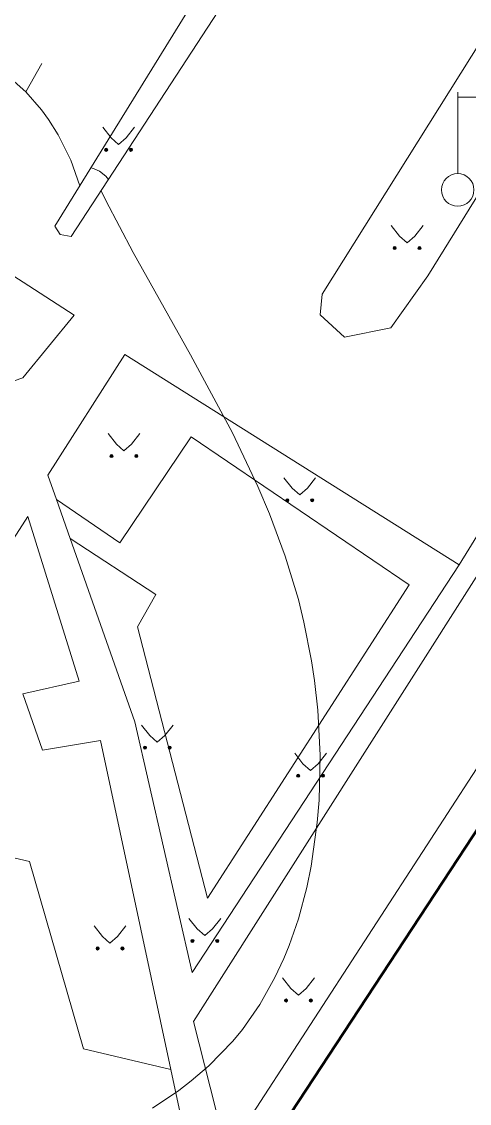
# Model space of a CAD drawing. Extents: x 1000 to 4000, y -5000 to -1000.
# Drawn here: x 1674.6 to 1702.1, y -4591.6 to -4525.3 of the extents above; entities that cross this region are included whole.
import ezdxf

# ---------------------------------------------------------------- set-up
doc = ezdxf.new("R2010")
doc.units = 0
doc.header["$MEASUREMENT"] = 0
for name, color, linetype in [('СЛОЙ_24', 7, 'CONTINUOUS'), ('СЛОЙ_3', 7, 'CONTINUOUS'), ('СЛОЙ_40', 7, 'CONTINUOUS'), ('СЛОЙ_41', 7, 'CONTINUOUS'), ('СЛОЙ_50', 7, 'CONTINUOUS'), ('СЛОЙ_6', 7, 'CONTINUOUS')]:
    doc.layers.add(name, color=color, linetype=linetype)

msp = doc.modelspace()

# ---------------------------------------------------------------- linework, layer by layer
at = {"layer": 'СЛОЙ_24', "color": 253, "linetype": 'Continuous', "lineweight": 0}
for p, q in [((1680.988, -4545.687), (1693.002, -4553.251)), ((1676.779, -4554.596), (1680.676, -4557.251)), ((1676.779, -4554.596), (1677.618, -4556.971)), ((1703.398, -4557.994), (1685.19, -4586.606)), ((1701.497, -4558.598), (1685.117, -4583.596)), ((1708.864, -4561.394), (1687.238, -4594.67))]:
    msp.add_line(p, q, dxfattribs=at)
for points in [[(1717.552, -4506.08), (1719.976, -4507.958), (1699.58, -4540.857)], [(1701.497, -4558.598), (1715.157, -4536.455), (1731.428, -4510.693), (1732.978, -4510.237), (1734.3, -4510.966), (1751.391, -4526.743), (1750.684, -4527.722)], [(1676.688, -4537.825), (1690.909, -4514.798), (1691.408, -4515.099)], [(1676.688, -4537.825), (1677.007, -4538.326), (1677.691, -4538.463), (1692.503, -4515.758)], [(1704.868, -4523.204), (1693.086, -4541.997), (1692.972, -4543.251), (1694.453, -4544.619), (1697.302, -4544.049), (1699.58, -4540.857)], [(1666.82, -4532.277), (1665.099, -4535.031), (1677.861, -4543.285), (1674.716, -4547.115), (1671.571, -4548.209), (1669.554, -4547.988)], [(1676.252, -4553.103), (1680.988, -4545.687)], [(1680.676, -4557.251), (1685.057, -4550.748), (1698.432, -4559.824), (1686.05, -4579.035), (1681.746, -4562.407), (1682.872, -4560.42), (1677.618, -4556.971)], [(1676.252, -4553.103), (1676.779, -4554.596)], [(1693.002, -4553.251), (1701.497, -4558.598)], [(1663.203, -4574.003), (1675.02, -4555.627)], [(1675.02, -4555.627), (1678.17, -4565.72), (1674.727, -4566.515), (1675.919, -4569.959), (1679.495, -4569.363), (1683.805, -4589.56)], [(1677.618, -4556.971), (1681.59, -4568.215), (1685.117, -4583.596)], [(1685.19, -4586.606), (1687.238, -4594.67)], [(1683.805, -4589.56), (1684.926, -4594.815), (1685.871, -4598.052)]]:
    msp.add_lwpolyline(points, dxfattribs=at)
at = {"layer": 'СЛОЙ_3', "color": 253, "linetype": 'Continuous', "lineweight": 0}
for p, q in [((1701.408, -4534.596), (1701.408, -4529.596)), ((1701.408, -4532.596), (1701.408, -4529.596)), ((1701.408, -4529.91), (1704.408, -4529.91))]:
    msp.add_line(p, q, dxfattribs=at)
msp.add_circle((1701.408, -4535.596), 1, dxfattribs=at)
at = {"layer": 'СЛОЙ_40', "color": 253, "linetype": 'Continuous', "lineweight": 0}
msp.add_lwpolyline([(1663.203, -4574.003), (1675.121, -4576.786), (1678.442, -4588.277), (1683.805, -4589.56)], dxfattribs=at)
at = {"layer": 'СЛОЙ_41', "color": 253, "linetype": 'Continuous', "lineweight": 0}
for p, q in [((1679.621, -4531.745), (1680.131, -4532.395)), ((1681.571, -4531.745), (1681.061, -4532.395)), ((1680.131, -4532.395), (1680.591, -4532.805)), ((1681.061, -4532.395), (1680.591, -4532.805)), ((1697.329, -4537.773), (1697.839, -4538.423)), ((1699.279, -4537.773), (1698.769, -4538.423)), ((1697.839, -4538.423), (1698.299, -4538.833)), ((1698.769, -4538.423), (1698.299, -4538.833)), ((1679.947, -4550.533), (1680.457, -4551.183)), ((1681.897, -4550.533), (1681.387, -4551.183)), ((1680.457, -4551.183), (1680.917, -4551.593)), ((1681.387, -4551.183), (1680.917, -4551.593)), ((1690.74, -4553.249), (1691.25, -4553.899)), ((1692.69, -4553.249), (1692.18, -4553.899)), ((1691.25, -4553.899), (1691.71, -4554.309)), ((1692.18, -4553.899), (1691.71, -4554.309)), ((1681.999, -4568.42), (1682.509, -4569.07)), ((1683.949, -4568.42), (1683.439, -4569.07)), ((1682.509, -4569.07), (1682.969, -4569.48)), ((1683.439, -4569.07), (1682.969, -4569.48)), ((1691.402, -4570.142), (1691.912, -4570.792)), ((1693.352, -4570.142), (1692.842, -4570.792)), ((1691.912, -4570.792), (1692.372, -4571.202)), ((1692.842, -4570.792), (1692.372, -4571.202)), ((1684.913, -4580.278), (1685.423, -4580.928)), ((1686.863, -4580.278), (1686.353, -4580.928)), ((1679.096, -4580.736), (1679.606, -4581.386)), ((1681.046, -4580.736), (1680.536, -4581.386)), ((1685.423, -4580.928), (1685.883, -4581.338)), ((1686.353, -4580.928), (1685.883, -4581.338)), ((1679.606, -4581.386), (1680.066, -4581.796)), ((1680.536, -4581.386), (1680.066, -4581.796)), ((1690.659, -4583.929), (1691.169, -4584.579)), ((1692.609, -4583.929), (1692.099, -4584.579)), ((1691.169, -4584.579), (1691.629, -4584.989)), ((1692.099, -4584.579), (1691.629, -4584.989))]:
    msp.add_line(p, q, dxfattribs=at)
for centre in [(1679.835, -4533.133), (1681.356, -4533.133), (1697.543, -4539.161), (1699.064, -4539.161), (1680.161, -4551.921), (1681.682, -4551.921), (1690.954, -4554.637), (1692.475, -4554.637), (1682.213, -4569.808), (1683.734, -4569.808), (1691.616, -4571.53), (1693.137, -4571.53), (1685.127, -4581.666), (1686.648, -4581.666), (1679.31, -4582.124), (1680.831, -4582.124), (1690.873, -4585.317), (1692.394, -4585.317)]:
    msp.add_circle(centre, 0.0976, dxfattribs=at)
for points in [[(1679.739, -4533.152), (1679.737, -4533.133), (1679.739, -4533.114)], [(1679.744, -4533.17), (1679.739, -4533.114), (1679.744, -4533.096)], [(1679.739, -4533.152), (1679.739, -4533.114), (1679.744, -4533.17)], [(1679.753, -4533.187), (1679.744, -4533.096), (1679.753, -4533.079)], [(1679.744, -4533.17), (1679.744, -4533.096), (1679.753, -4533.187)], [(1679.766, -4533.202), (1679.753, -4533.079), (1679.766, -4533.064)], [(1679.753, -4533.187), (1679.753, -4533.079), (1679.766, -4533.202)], [(1679.78, -4533.214), (1679.766, -4533.064), (1679.78, -4533.052)], [(1679.766, -4533.202), (1679.766, -4533.064), (1679.78, -4533.214)], [(1679.797, -4533.223), (1679.78, -4533.052), (1679.797, -4533.043)], [(1679.78, -4533.214), (1679.78, -4533.052), (1679.797, -4533.223)], [(1679.816, -4533.229), (1679.797, -4533.043), (1679.816, -4533.037)], [(1679.797, -4533.223), (1679.797, -4533.043), (1679.816, -4533.229)], [(1679.835, -4533.231), (1679.816, -4533.037), (1679.835, -4533.035)], [(1679.816, -4533.229), (1679.816, -4533.037), (1679.835, -4533.231)], [(1681.26, -4533.152), (1681.258, -4533.133), (1681.26, -4533.114)], [(1681.265, -4533.17), (1681.26, -4533.114), (1681.265, -4533.096)], [(1681.26, -4533.152), (1681.26, -4533.114), (1681.265, -4533.17)], [(1681.274, -4533.187), (1681.265, -4533.096), (1681.274, -4533.079)], [(1681.265, -4533.17), (1681.265, -4533.096), (1681.274, -4533.187)], [(1681.287, -4533.202), (1681.274, -4533.079), (1681.287, -4533.064)], [(1681.274, -4533.187), (1681.274, -4533.079), (1681.287, -4533.202)], [(1681.301, -4533.214), (1681.287, -4533.064), (1681.301, -4533.052)], [(1681.287, -4533.202), (1681.287, -4533.064), (1681.301, -4533.214)], [(1681.318, -4533.223), (1681.301, -4533.052), (1681.318, -4533.043)], [(1681.301, -4533.214), (1681.301, -4533.052), (1681.318, -4533.223)], [(1681.337, -4533.229), (1681.318, -4533.043), (1681.337, -4533.037)], [(1681.318, -4533.223), (1681.318, -4533.043), (1681.337, -4533.229)], [(1681.356, -4533.231), (1681.337, -4533.037), (1681.356, -4533.035)], [(1681.337, -4533.229), (1681.337, -4533.037), (1681.356, -4533.231)], [(1697.447, -4539.18), (1697.445, -4539.161), (1697.447, -4539.142)], [(1697.452, -4539.198), (1697.447, -4539.142), (1697.452, -4539.124)], [(1697.447, -4539.18), (1697.447, -4539.142), (1697.452, -4539.198)], [(1697.461, -4539.215), (1697.452, -4539.124), (1697.461, -4539.107)], [(1697.452, -4539.198), (1697.452, -4539.124), (1697.461, -4539.215)], [(1697.474, -4539.23), (1697.461, -4539.107), (1697.474, -4539.092)], [(1697.461, -4539.215), (1697.461, -4539.107), (1697.474, -4539.23)], [(1697.488, -4539.242), (1697.474, -4539.092), (1697.488, -4539.08)], [(1697.474, -4539.23), (1697.474, -4539.092), (1697.488, -4539.242)], [(1697.505, -4539.251), (1697.488, -4539.08), (1697.505, -4539.071)], [(1697.488, -4539.242), (1697.488, -4539.08), (1697.505, -4539.251)], [(1697.524, -4539.257), (1697.505, -4539.071), (1697.524, -4539.065)], [(1697.505, -4539.251), (1697.505, -4539.071), (1697.524, -4539.257)], [(1697.543, -4539.259), (1697.524, -4539.065), (1697.543, -4539.063)], [(1697.524, -4539.257), (1697.524, -4539.065), (1697.543, -4539.259)], [(1698.968, -4539.18), (1698.966, -4539.161), (1698.968, -4539.142)], [(1698.973, -4539.198), (1698.968, -4539.142), (1698.973, -4539.124)], [(1698.968, -4539.18), (1698.968, -4539.142), (1698.973, -4539.198)], [(1698.982, -4539.215), (1698.973, -4539.124), (1698.982, -4539.107)], [(1698.973, -4539.198), (1698.973, -4539.124), (1698.982, -4539.215)], [(1698.995, -4539.23), (1698.982, -4539.107), (1698.995, -4539.092)], [(1698.982, -4539.215), (1698.982, -4539.107), (1698.995, -4539.23)], [(1699.009, -4539.242), (1698.995, -4539.092), (1699.009, -4539.08)], [(1698.995, -4539.23), (1698.995, -4539.092), (1699.009, -4539.242)], [(1699.026, -4539.251), (1699.009, -4539.08), (1699.026, -4539.071)], [(1699.009, -4539.242), (1699.009, -4539.08), (1699.026, -4539.251)], [(1699.045, -4539.257), (1699.026, -4539.071), (1699.045, -4539.065)], [(1699.026, -4539.251), (1699.026, -4539.071), (1699.045, -4539.257)], [(1699.064, -4539.259), (1699.045, -4539.065), (1699.064, -4539.063)], [(1699.045, -4539.257), (1699.045, -4539.065), (1699.064, -4539.259)], [(1680.065, -4551.94), (1680.063, -4551.921), (1680.065, -4551.902)], [(1680.07, -4551.958), (1680.065, -4551.902), (1680.07, -4551.884)], [(1680.065, -4551.94), (1680.065, -4551.902), (1680.07, -4551.958)], [(1680.079, -4551.975), (1680.07, -4551.884), (1680.079, -4551.867)], [(1680.07, -4551.958), (1680.07, -4551.884), (1680.079, -4551.975)], [(1680.092, -4551.99), (1680.079, -4551.867), (1680.092, -4551.852)], [(1680.079, -4551.975), (1680.079, -4551.867), (1680.092, -4551.99)], [(1680.106, -4552.002), (1680.092, -4551.852), (1680.106, -4551.84)], [(1680.092, -4551.99), (1680.092, -4551.852), (1680.106, -4552.002)], [(1680.123, -4552.011), (1680.106, -4551.84), (1680.123, -4551.831)], [(1680.106, -4552.002), (1680.106, -4551.84), (1680.123, -4552.011)], [(1680.142, -4552.017), (1680.123, -4551.831), (1680.142, -4551.825)], [(1680.123, -4552.011), (1680.123, -4551.831), (1680.142, -4552.017)], [(1680.161, -4552.019), (1680.142, -4551.825), (1680.161, -4551.823)], [(1680.142, -4552.017), (1680.142, -4551.825), (1680.161, -4552.019)], [(1681.586, -4551.94), (1681.584, -4551.921), (1681.586, -4551.902)], [(1681.591, -4551.958), (1681.586, -4551.902), (1681.591, -4551.884)], [(1681.586, -4551.94), (1681.586, -4551.902), (1681.591, -4551.958)], [(1681.6, -4551.975), (1681.591, -4551.884), (1681.6, -4551.867)], [(1681.591, -4551.958), (1681.591, -4551.884), (1681.6, -4551.975)], [(1681.613, -4551.99), (1681.6, -4551.867), (1681.613, -4551.852)], [(1681.6, -4551.975), (1681.6, -4551.867), (1681.613, -4551.99)], [(1681.627, -4552.002), (1681.613, -4551.852), (1681.627, -4551.84)], [(1681.613, -4551.99), (1681.613, -4551.852), (1681.627, -4552.002)], [(1681.644, -4552.011), (1681.627, -4551.84), (1681.644, -4551.831)], [(1681.627, -4552.002), (1681.627, -4551.84), (1681.644, -4552.011)], [(1681.663, -4552.017), (1681.644, -4551.831), (1681.663, -4551.825)], [(1681.644, -4552.011), (1681.644, -4551.831), (1681.663, -4552.017)], [(1681.682, -4552.019), (1681.663, -4551.825), (1681.682, -4551.823)], [(1681.663, -4552.017), (1681.663, -4551.825), (1681.682, -4552.019)], [(1690.863, -4554.674), (1690.858, -4554.618), (1690.863, -4554.6)], [(1690.872, -4554.691), (1690.863, -4554.6), (1690.872, -4554.583)], [(1690.863, -4554.674), (1690.863, -4554.6), (1690.872, -4554.691)], [(1690.885, -4554.706), (1690.872, -4554.583), (1690.885, -4554.568)], [(1690.872, -4554.691), (1690.872, -4554.583), (1690.885, -4554.706)], [(1690.899, -4554.718), (1690.885, -4554.568), (1690.899, -4554.556)], [(1690.885, -4554.706), (1690.885, -4554.568), (1690.899, -4554.718)], [(1690.916, -4554.727), (1690.899, -4554.556), (1690.916, -4554.547)], [(1690.899, -4554.718), (1690.899, -4554.556), (1690.916, -4554.727)], [(1690.935, -4554.733), (1690.916, -4554.547), (1690.935, -4554.541)], [(1690.916, -4554.727), (1690.916, -4554.547), (1690.935, -4554.733)], [(1690.954, -4554.735), (1690.935, -4554.541), (1690.954, -4554.539)], [(1690.935, -4554.733), (1690.935, -4554.541), (1690.954, -4554.735)], [(1692.384, -4554.674), (1692.379, -4554.618), (1692.384, -4554.6)], [(1692.393, -4554.691), (1692.384, -4554.6), (1692.393, -4554.583)], [(1692.384, -4554.674), (1692.384, -4554.6), (1692.393, -4554.691)], [(1692.406, -4554.706), (1692.393, -4554.583), (1692.406, -4554.568)], [(1692.393, -4554.691), (1692.393, -4554.583), (1692.406, -4554.706)], [(1692.42, -4554.718), (1692.406, -4554.568), (1692.42, -4554.556)], [(1692.406, -4554.706), (1692.406, -4554.568), (1692.42, -4554.718)], [(1692.437, -4554.727), (1692.42, -4554.556), (1692.437, -4554.547)], [(1692.42, -4554.718), (1692.42, -4554.556), (1692.437, -4554.727)], [(1692.456, -4554.733), (1692.437, -4554.547), (1692.456, -4554.541)], [(1692.437, -4554.727), (1692.437, -4554.547), (1692.456, -4554.733)], [(1692.475, -4554.735), (1692.456, -4554.541), (1692.475, -4554.539)], [(1692.456, -4554.733), (1692.456, -4554.541), (1692.475, -4554.735)], [(1690.858, -4554.656), (1690.856, -4554.637), (1690.858, -4554.618)], [(1690.858, -4554.656), (1690.858, -4554.618), (1690.863, -4554.674)], [(1692.379, -4554.656), (1692.377, -4554.637), (1692.379, -4554.618)], [(1692.379, -4554.656), (1692.379, -4554.618), (1692.384, -4554.674)], [(1682.117, -4569.827), (1682.115, -4569.808), (1682.117, -4569.789)], [(1682.122, -4569.845), (1682.117, -4569.789), (1682.122, -4569.771)], [(1682.117, -4569.827), (1682.117, -4569.789), (1682.122, -4569.845)], [(1682.131, -4569.862), (1682.122, -4569.771), (1682.131, -4569.754)], [(1682.122, -4569.845), (1682.122, -4569.771), (1682.131, -4569.862)], [(1682.144, -4569.877), (1682.131, -4569.754), (1682.144, -4569.739)], [(1682.131, -4569.862), (1682.131, -4569.754), (1682.144, -4569.877)], [(1682.158, -4569.889), (1682.144, -4569.739), (1682.158, -4569.727)], [(1682.144, -4569.877), (1682.144, -4569.739), (1682.158, -4569.889)], [(1682.175, -4569.898), (1682.158, -4569.727), (1682.175, -4569.718)], [(1682.158, -4569.889), (1682.158, -4569.727), (1682.175, -4569.898)], [(1682.194, -4569.904), (1682.175, -4569.718), (1682.194, -4569.712)], [(1682.175, -4569.898), (1682.175, -4569.718), (1682.194, -4569.904)], [(1682.213, -4569.906), (1682.194, -4569.712), (1682.213, -4569.71)], [(1682.194, -4569.904), (1682.194, -4569.712), (1682.213, -4569.906)], [(1683.638, -4569.827), (1683.636, -4569.808), (1683.638, -4569.789)], [(1683.643, -4569.845), (1683.638, -4569.789), (1683.643, -4569.771)], [(1683.638, -4569.827), (1683.638, -4569.789), (1683.643, -4569.845)], [(1683.652, -4569.862), (1683.643, -4569.771), (1683.652, -4569.754)], [(1683.643, -4569.845), (1683.643, -4569.771), (1683.652, -4569.862)], [(1683.665, -4569.877), (1683.652, -4569.754), (1683.665, -4569.739)], [(1683.652, -4569.862), (1683.652, -4569.754), (1683.665, -4569.877)], [(1683.679, -4569.889), (1683.665, -4569.739), (1683.679, -4569.727)], [(1683.665, -4569.877), (1683.665, -4569.739), (1683.679, -4569.889)], [(1683.696, -4569.898), (1683.679, -4569.727), (1683.696, -4569.718)], [(1683.679, -4569.889), (1683.679, -4569.727), (1683.696, -4569.898)], [(1683.715, -4569.904), (1683.696, -4569.718), (1683.715, -4569.712)], [(1683.696, -4569.898), (1683.696, -4569.718), (1683.715, -4569.904)], [(1683.734, -4569.906), (1683.715, -4569.712), (1683.734, -4569.71)], [(1683.715, -4569.904), (1683.715, -4569.712), (1683.734, -4569.906)], [(1691.52, -4571.549), (1691.518, -4571.53), (1691.52, -4571.511)], [(1691.525, -4571.567), (1691.52, -4571.511), (1691.525, -4571.493)], [(1691.52, -4571.549), (1691.52, -4571.511), (1691.525, -4571.567)], [(1691.534, -4571.584), (1691.525, -4571.493), (1691.534, -4571.476)], [(1691.525, -4571.567), (1691.525, -4571.493), (1691.534, -4571.584)], [(1691.547, -4571.599), (1691.534, -4571.476), (1691.547, -4571.461)], [(1691.534, -4571.584), (1691.534, -4571.476), (1691.547, -4571.599)], [(1691.561, -4571.611), (1691.547, -4571.461), (1691.561, -4571.449)], [(1691.547, -4571.599), (1691.547, -4571.461), (1691.561, -4571.611)], [(1691.578, -4571.62), (1691.561, -4571.449), (1691.578, -4571.44)], [(1691.561, -4571.611), (1691.561, -4571.449), (1691.578, -4571.62)], [(1691.597, -4571.626), (1691.578, -4571.44), (1691.597, -4571.434)], [(1691.578, -4571.62), (1691.578, -4571.44), (1691.597, -4571.626)], [(1691.616, -4571.628), (1691.597, -4571.434), (1691.616, -4571.432)], [(1691.597, -4571.626), (1691.597, -4571.434), (1691.616, -4571.628)], [(1693.041, -4571.549), (1693.039, -4571.53), (1693.041, -4571.511)], [(1693.046, -4571.567), (1693.041, -4571.511), (1693.046, -4571.493)], [(1693.041, -4571.549), (1693.041, -4571.511), (1693.046, -4571.567)], [(1693.055, -4571.584), (1693.046, -4571.493), (1693.055, -4571.476)], [(1693.046, -4571.567), (1693.046, -4571.493), (1693.055, -4571.584)], [(1693.068, -4571.599), (1693.055, -4571.476), (1693.068, -4571.461)], [(1693.055, -4571.584), (1693.055, -4571.476), (1693.068, -4571.599)], [(1693.082, -4571.611), (1693.068, -4571.461), (1693.082, -4571.449)], [(1693.068, -4571.599), (1693.068, -4571.461), (1693.082, -4571.611)], [(1693.099, -4571.62), (1693.082, -4571.449), (1693.099, -4571.44)], [(1693.082, -4571.611), (1693.082, -4571.449), (1693.099, -4571.62)], [(1693.118, -4571.626), (1693.099, -4571.44), (1693.118, -4571.434)], [(1693.099, -4571.62), (1693.099, -4571.44), (1693.118, -4571.626)], [(1693.137, -4571.628), (1693.118, -4571.434), (1693.137, -4571.432)], [(1693.118, -4571.626), (1693.118, -4571.434), (1693.137, -4571.628)], [(1685.031, -4581.685), (1685.029, -4581.666), (1685.031, -4581.647)], [(1685.036, -4581.703), (1685.031, -4581.647), (1685.036, -4581.629)], [(1685.031, -4581.685), (1685.031, -4581.647), (1685.036, -4581.703)], [(1685.045, -4581.72), (1685.036, -4581.629), (1685.045, -4581.612)], [(1685.036, -4581.703), (1685.036, -4581.629), (1685.045, -4581.72)], [(1685.058, -4581.735), (1685.045, -4581.612), (1685.058, -4581.597)], [(1685.045, -4581.72), (1685.045, -4581.612), (1685.058, -4581.735)], [(1685.072, -4581.747), (1685.058, -4581.597), (1685.072, -4581.585)], [(1685.058, -4581.735), (1685.058, -4581.597), (1685.072, -4581.747)], [(1685.089, -4581.756), (1685.072, -4581.585), (1685.089, -4581.576)], [(1685.072, -4581.747), (1685.072, -4581.585), (1685.089, -4581.756)], [(1685.108, -4581.762), (1685.089, -4581.576), (1685.108, -4581.57)], [(1685.089, -4581.756), (1685.089, -4581.576), (1685.108, -4581.762)], [(1685.127, -4581.764), (1685.108, -4581.57), (1685.127, -4581.568)], [(1685.108, -4581.762), (1685.108, -4581.57), (1685.127, -4581.764)], [(1686.552, -4581.685), (1686.55, -4581.666), (1686.552, -4581.647)], [(1686.557, -4581.703), (1686.552, -4581.647), (1686.557, -4581.629)], [(1686.552, -4581.685), (1686.552, -4581.647), (1686.557, -4581.703)], [(1686.566, -4581.72), (1686.557, -4581.629), (1686.566, -4581.612)], [(1686.557, -4581.703), (1686.557, -4581.629), (1686.566, -4581.72)], [(1686.579, -4581.735), (1686.566, -4581.612), (1686.579, -4581.597)], [(1686.566, -4581.72), (1686.566, -4581.612), (1686.579, -4581.735)], [(1686.593, -4581.747), (1686.579, -4581.597), (1686.593, -4581.585)], [(1686.579, -4581.735), (1686.579, -4581.597), (1686.593, -4581.747)], [(1686.61, -4581.756), (1686.593, -4581.585), (1686.61, -4581.576)], [(1686.593, -4581.747), (1686.593, -4581.585), (1686.61, -4581.756)], [(1686.629, -4581.762), (1686.61, -4581.576), (1686.629, -4581.57)], [(1686.61, -4581.756), (1686.61, -4581.576), (1686.629, -4581.762)], [(1686.648, -4581.764), (1686.629, -4581.57), (1686.648, -4581.568)], [(1686.629, -4581.762), (1686.629, -4581.57), (1686.648, -4581.764)], [(1679.214, -4582.143), (1679.212, -4582.124), (1679.214, -4582.105)], [(1679.219, -4582.161), (1679.214, -4582.105), (1679.219, -4582.087)], [(1679.214, -4582.143), (1679.214, -4582.105), (1679.219, -4582.161)], [(1679.228, -4582.178), (1679.219, -4582.087), (1679.228, -4582.07)], [(1679.219, -4582.161), (1679.219, -4582.087), (1679.228, -4582.178)], [(1679.241, -4582.193), (1679.228, -4582.07), (1679.241, -4582.055)], [(1679.228, -4582.178), (1679.228, -4582.07), (1679.241, -4582.193)], [(1679.255, -4582.205), (1679.241, -4582.055), (1679.255, -4582.043)], [(1679.241, -4582.193), (1679.241, -4582.055), (1679.255, -4582.205)], [(1679.272, -4582.214), (1679.255, -4582.043), (1679.272, -4582.034)], [(1679.255, -4582.205), (1679.255, -4582.043), (1679.272, -4582.214)], [(1679.291, -4582.22), (1679.272, -4582.034), (1679.291, -4582.028)], [(1679.272, -4582.214), (1679.272, -4582.034), (1679.291, -4582.22)], [(1679.31, -4582.222), (1679.291, -4582.028), (1679.31, -4582.026)], [(1679.291, -4582.22), (1679.291, -4582.028), (1679.31, -4582.222)], [(1680.735, -4582.143), (1680.733, -4582.124), (1680.735, -4582.105)], [(1680.74, -4582.161), (1680.735, -4582.105), (1680.74, -4582.087)], [(1680.735, -4582.143), (1680.735, -4582.105), (1680.74, -4582.161)], [(1680.749, -4582.178), (1680.74, -4582.087), (1680.749, -4582.07)], [(1680.74, -4582.161), (1680.74, -4582.087), (1680.749, -4582.178)], [(1680.762, -4582.193), (1680.749, -4582.07), (1680.762, -4582.055)], [(1680.749, -4582.178), (1680.749, -4582.07), (1680.762, -4582.193)], [(1680.776, -4582.205), (1680.762, -4582.055), (1680.776, -4582.043)], [(1680.762, -4582.193), (1680.762, -4582.055), (1680.776, -4582.205)], [(1680.793, -4582.214), (1680.776, -4582.043), (1680.793, -4582.034)], [(1680.776, -4582.205), (1680.776, -4582.043), (1680.793, -4582.214)], [(1680.812, -4582.22), (1680.793, -4582.034), (1680.812, -4582.028)], [(1680.793, -4582.214), (1680.793, -4582.034), (1680.812, -4582.22)], [(1680.831, -4582.222), (1680.812, -4582.028), (1680.831, -4582.026)], [(1680.812, -4582.22), (1680.812, -4582.028), (1680.831, -4582.222)], [(1690.777, -4585.336), (1690.775, -4585.317), (1690.777, -4585.298)], [(1690.782, -4585.354), (1690.777, -4585.298), (1690.782, -4585.28)], [(1690.777, -4585.336), (1690.777, -4585.298), (1690.782, -4585.354)], [(1690.791, -4585.371), (1690.782, -4585.28), (1690.791, -4585.263)], [(1690.782, -4585.354), (1690.782, -4585.28), (1690.791, -4585.371)], [(1690.804, -4585.386), (1690.791, -4585.263), (1690.804, -4585.248)], [(1690.791, -4585.371), (1690.791, -4585.263), (1690.804, -4585.386)], [(1690.818, -4585.398), (1690.804, -4585.248), (1690.818, -4585.236)], [(1690.804, -4585.386), (1690.804, -4585.248), (1690.818, -4585.398)], [(1690.835, -4585.407), (1690.818, -4585.236), (1690.835, -4585.227)], [(1690.818, -4585.398), (1690.818, -4585.236), (1690.835, -4585.407)], [(1690.854, -4585.413), (1690.835, -4585.227), (1690.854, -4585.221)], [(1690.835, -4585.407), (1690.835, -4585.227), (1690.854, -4585.413)], [(1690.873, -4585.415), (1690.854, -4585.221), (1690.873, -4585.219)], [(1690.854, -4585.413), (1690.854, -4585.221), (1690.873, -4585.415)], [(1692.298, -4585.336), (1692.296, -4585.317), (1692.298, -4585.298)], [(1692.303, -4585.354), (1692.298, -4585.298), (1692.303, -4585.28)], [(1692.298, -4585.336), (1692.298, -4585.298), (1692.303, -4585.354)], [(1692.312, -4585.371), (1692.303, -4585.28), (1692.312, -4585.263)], [(1692.303, -4585.354), (1692.303, -4585.28), (1692.312, -4585.371)], [(1692.325, -4585.386), (1692.312, -4585.263), (1692.325, -4585.248)], [(1692.312, -4585.371), (1692.312, -4585.263), (1692.325, -4585.386)], [(1692.339, -4585.398), (1692.325, -4585.248), (1692.339, -4585.236)], [(1692.325, -4585.386), (1692.325, -4585.248), (1692.339, -4585.398)], [(1692.356, -4585.407), (1692.339, -4585.236), (1692.356, -4585.227)], [(1692.339, -4585.398), (1692.339, -4585.236), (1692.356, -4585.407)], [(1692.375, -4585.413), (1692.356, -4585.227), (1692.375, -4585.221)], [(1692.356, -4585.407), (1692.356, -4585.227), (1692.375, -4585.413)], [(1692.394, -4585.415), (1692.375, -4585.221), (1692.394, -4585.219)], [(1692.375, -4585.413), (1692.375, -4585.221), (1692.394, -4585.415)]]:
    msp.add_solid(points, dxfattribs=at)
at = {"layer": 'СЛОЙ_41', "color": 253, "linetype": 'Continuous', "lineweight": 0, "extrusion": (0, 0, -1)}
for points in [[(-1679.835, -4533.231), (-1679.835, -4533.035), (-1679.854, -4533.229)], [(-1679.854, -4533.229), (-1679.835, -4533.035), (-1679.854, -4533.037)], [(-1679.854, -4533.229), (-1679.854, -4533.037), (-1679.872, -4533.223)], [(-1679.872, -4533.223), (-1679.854, -4533.037), (-1679.872, -4533.043)], [(-1679.872, -4533.223), (-1679.872, -4533.043), (-1679.889, -4533.214)], [(-1679.889, -4533.214), (-1679.872, -4533.043), (-1679.889, -4533.052)], [(-1679.889, -4533.214), (-1679.889, -4533.052), (-1679.904, -4533.202)], [(-1679.904, -4533.202), (-1679.889, -4533.052), (-1679.904, -4533.064)], [(-1679.904, -4533.202), (-1679.904, -4533.064), (-1679.916, -4533.187)], [(-1679.916, -4533.187), (-1679.904, -4533.064), (-1679.916, -4533.079)], [(-1679.916, -4533.187), (-1679.916, -4533.079), (-1679.925, -4533.17)], [(-1679.925, -4533.17), (-1679.916, -4533.079), (-1679.925, -4533.096)], [(-1679.925, -4533.17), (-1679.925, -4533.096), (-1679.93, -4533.152)], [(-1679.93, -4533.152), (-1679.925, -4533.096), (-1679.93, -4533.114)], [(-1679.93, -4533.152), (-1679.93, -4533.114), (-1679.932, -4533.133)], [(-1681.356, -4533.231), (-1681.356, -4533.035), (-1681.375, -4533.229)], [(-1681.375, -4533.229), (-1681.356, -4533.035), (-1681.375, -4533.037)], [(-1681.375, -4533.229), (-1681.375, -4533.037), (-1681.393, -4533.223)], [(-1681.393, -4533.223), (-1681.375, -4533.037), (-1681.393, -4533.043)], [(-1681.393, -4533.223), (-1681.393, -4533.043), (-1681.41, -4533.214)], [(-1681.41, -4533.214), (-1681.393, -4533.043), (-1681.41, -4533.052)], [(-1681.41, -4533.214), (-1681.41, -4533.052), (-1681.425, -4533.202)], [(-1681.425, -4533.202), (-1681.41, -4533.052), (-1681.425, -4533.064)], [(-1681.425, -4533.202), (-1681.425, -4533.064), (-1681.437, -4533.187)], [(-1681.437, -4533.187), (-1681.425, -4533.064), (-1681.437, -4533.079)], [(-1681.437, -4533.187), (-1681.437, -4533.079), (-1681.446, -4533.17)], [(-1681.446, -4533.17), (-1681.437, -4533.079), (-1681.446, -4533.096)], [(-1681.446, -4533.17), (-1681.446, -4533.096), (-1681.451, -4533.152)], [(-1681.451, -4533.152), (-1681.446, -4533.096), (-1681.451, -4533.114)], [(-1681.451, -4533.152), (-1681.451, -4533.114), (-1681.453, -4533.133)], [(-1697.543, -4539.259), (-1697.543, -4539.063), (-1697.562, -4539.257)], [(-1697.562, -4539.257), (-1697.543, -4539.063), (-1697.562, -4539.065)], [(-1697.562, -4539.257), (-1697.562, -4539.065), (-1697.58, -4539.251)], [(-1697.58, -4539.251), (-1697.562, -4539.065), (-1697.58, -4539.071)], [(-1697.58, -4539.251), (-1697.58, -4539.071), (-1697.597, -4539.242)], [(-1697.597, -4539.242), (-1697.58, -4539.071), (-1697.597, -4539.08)], [(-1697.597, -4539.242), (-1697.597, -4539.08), (-1697.612, -4539.23)], [(-1697.612, -4539.23), (-1697.597, -4539.08), (-1697.612, -4539.092)], [(-1697.612, -4539.23), (-1697.612, -4539.092), (-1697.624, -4539.215)], [(-1697.624, -4539.215), (-1697.612, -4539.092), (-1697.624, -4539.107)], [(-1697.624, -4539.215), (-1697.624, -4539.107), (-1697.633, -4539.198)], [(-1697.633, -4539.198), (-1697.624, -4539.107), (-1697.633, -4539.124)], [(-1697.633, -4539.198), (-1697.633, -4539.124), (-1697.638, -4539.18)], [(-1697.638, -4539.18), (-1697.633, -4539.124), (-1697.638, -4539.142)], [(-1697.638, -4539.18), (-1697.638, -4539.142), (-1697.64, -4539.161)], [(-1699.064, -4539.259), (-1699.064, -4539.063), (-1699.083, -4539.257)], [(-1699.083, -4539.257), (-1699.064, -4539.063), (-1699.083, -4539.065)], [(-1699.083, -4539.257), (-1699.083, -4539.065), (-1699.101, -4539.251)], [(-1699.101, -4539.251), (-1699.083, -4539.065), (-1699.101, -4539.071)], [(-1699.101, -4539.251), (-1699.101, -4539.071), (-1699.118, -4539.242)], [(-1699.118, -4539.242), (-1699.101, -4539.071), (-1699.118, -4539.08)], [(-1699.118, -4539.242), (-1699.118, -4539.08), (-1699.133, -4539.23)], [(-1699.133, -4539.23), (-1699.118, -4539.08), (-1699.133, -4539.092)], [(-1699.133, -4539.23), (-1699.133, -4539.092), (-1699.145, -4539.215)], [(-1699.145, -4539.215), (-1699.133, -4539.092), (-1699.145, -4539.107)], [(-1699.145, -4539.215), (-1699.145, -4539.107), (-1699.154, -4539.198)], [(-1699.154, -4539.198), (-1699.145, -4539.107), (-1699.154, -4539.124)], [(-1699.154, -4539.198), (-1699.154, -4539.124), (-1699.159, -4539.18)], [(-1699.159, -4539.18), (-1699.154, -4539.124), (-1699.159, -4539.142)], [(-1699.159, -4539.18), (-1699.159, -4539.142), (-1699.161, -4539.161)], [(-1680.161, -4552.019), (-1680.161, -4551.823), (-1680.18, -4552.017)], [(-1680.18, -4552.017), (-1680.161, -4551.823), (-1680.18, -4551.825)], [(-1680.18, -4552.017), (-1680.18, -4551.825), (-1680.198, -4552.011)], [(-1680.198, -4552.011), (-1680.18, -4551.825), (-1680.198, -4551.831)], [(-1680.198, -4552.011), (-1680.198, -4551.831), (-1680.215, -4552.002)], [(-1680.215, -4552.002), (-1680.198, -4551.831), (-1680.215, -4551.84)], [(-1680.215, -4552.002), (-1680.215, -4551.84), (-1680.23, -4551.99)], [(-1680.23, -4551.99), (-1680.215, -4551.84), (-1680.23, -4551.852)], [(-1680.23, -4551.99), (-1680.23, -4551.852), (-1680.242, -4551.975)], [(-1680.242, -4551.975), (-1680.23, -4551.852), (-1680.242, -4551.867)], [(-1680.242, -4551.975), (-1680.242, -4551.867), (-1680.251, -4551.958)], [(-1680.251, -4551.958), (-1680.242, -4551.867), (-1680.251, -4551.884)], [(-1680.251, -4551.958), (-1680.251, -4551.884), (-1680.256, -4551.94)], [(-1680.256, -4551.94), (-1680.251, -4551.884), (-1680.256, -4551.902)], [(-1680.256, -4551.94), (-1680.256, -4551.902), (-1680.258, -4551.921)], [(-1681.682, -4552.019), (-1681.682, -4551.823), (-1681.701, -4552.017)], [(-1681.701, -4552.017), (-1681.682, -4551.823), (-1681.701, -4551.825)], [(-1681.701, -4552.017), (-1681.701, -4551.825), (-1681.719, -4552.011)], [(-1681.719, -4552.011), (-1681.701, -4551.825), (-1681.719, -4551.831)], [(-1681.719, -4552.011), (-1681.719, -4551.831), (-1681.736, -4552.002)], [(-1681.736, -4552.002), (-1681.719, -4551.831), (-1681.736, -4551.84)], [(-1681.736, -4552.002), (-1681.736, -4551.84), (-1681.751, -4551.99)], [(-1681.751, -4551.99), (-1681.736, -4551.84), (-1681.751, -4551.852)], [(-1681.751, -4551.99), (-1681.751, -4551.852), (-1681.763, -4551.975)], [(-1681.763, -4551.975), (-1681.751, -4551.852), (-1681.763, -4551.867)], [(-1681.763, -4551.975), (-1681.763, -4551.867), (-1681.772, -4551.958)], [(-1681.772, -4551.958), (-1681.763, -4551.867), (-1681.772, -4551.884)], [(-1681.772, -4551.958), (-1681.772, -4551.884), (-1681.777, -4551.94)], [(-1681.777, -4551.94), (-1681.772, -4551.884), (-1681.777, -4551.902)], [(-1681.777, -4551.94), (-1681.777, -4551.902), (-1681.779, -4551.921)], [(-1690.954, -4554.735), (-1690.954, -4554.539), (-1690.973, -4554.733)], [(-1690.973, -4554.733), (-1690.954, -4554.539), (-1690.973, -4554.541)], [(-1690.973, -4554.733), (-1690.973, -4554.541), (-1690.991, -4554.727)], [(-1690.991, -4554.727), (-1690.973, -4554.541), (-1690.991, -4554.547)], [(-1690.991, -4554.727), (-1690.991, -4554.547), (-1691.008, -4554.718)], [(-1691.008, -4554.718), (-1690.991, -4554.547), (-1691.008, -4554.556)], [(-1691.008, -4554.718), (-1691.008, -4554.556), (-1691.023, -4554.706)], [(-1691.023, -4554.706), (-1691.008, -4554.556), (-1691.023, -4554.568)], [(-1691.023, -4554.706), (-1691.023, -4554.568), (-1691.035, -4554.691)], [(-1691.035, -4554.691), (-1691.023, -4554.568), (-1691.035, -4554.583)], [(-1691.035, -4554.691), (-1691.035, -4554.583), (-1691.044, -4554.674)], [(-1691.044, -4554.674), (-1691.035, -4554.583), (-1691.044, -4554.6)], [(-1691.044, -4554.674), (-1691.044, -4554.6), (-1691.049, -4554.656)], [(-1691.049, -4554.656), (-1691.044, -4554.6), (-1691.049, -4554.618)], [(-1692.475, -4554.735), (-1692.475, -4554.539), (-1692.494, -4554.733)], [(-1692.494, -4554.733), (-1692.475, -4554.539), (-1692.494, -4554.541)], [(-1692.494, -4554.733), (-1692.494, -4554.541), (-1692.512, -4554.727)], [(-1692.512, -4554.727), (-1692.494, -4554.541), (-1692.512, -4554.547)], [(-1692.512, -4554.727), (-1692.512, -4554.547), (-1692.529, -4554.718)], [(-1692.529, -4554.718), (-1692.512, -4554.547), (-1692.529, -4554.556)], [(-1692.529, -4554.718), (-1692.529, -4554.556), (-1692.544, -4554.706)], [(-1692.544, -4554.706), (-1692.529, -4554.556), (-1692.544, -4554.568)], [(-1692.544, -4554.706), (-1692.544, -4554.568), (-1692.556, -4554.691)], [(-1692.556, -4554.691), (-1692.544, -4554.568), (-1692.556, -4554.583)], [(-1692.556, -4554.691), (-1692.556, -4554.583), (-1692.565, -4554.674)], [(-1692.565, -4554.674), (-1692.556, -4554.583), (-1692.565, -4554.6)], [(-1692.565, -4554.674), (-1692.565, -4554.6), (-1692.57, -4554.656)], [(-1692.57, -4554.656), (-1692.565, -4554.6), (-1692.57, -4554.618)], [(-1691.049, -4554.656), (-1691.049, -4554.618), (-1691.051, -4554.637)], [(-1692.57, -4554.656), (-1692.57, -4554.618), (-1692.572, -4554.637)], [(-1682.213, -4569.906), (-1682.213, -4569.71), (-1682.232, -4569.904)], [(-1682.232, -4569.904), (-1682.213, -4569.71), (-1682.232, -4569.712)], [(-1682.232, -4569.904), (-1682.232, -4569.712), (-1682.25, -4569.898)], [(-1682.25, -4569.898), (-1682.232, -4569.712), (-1682.25, -4569.718)], [(-1682.25, -4569.898), (-1682.25, -4569.718), (-1682.267, -4569.889)], [(-1682.267, -4569.889), (-1682.25, -4569.718), (-1682.267, -4569.727)], [(-1682.267, -4569.889), (-1682.267, -4569.727), (-1682.282, -4569.877)], [(-1682.282, -4569.877), (-1682.267, -4569.727), (-1682.282, -4569.739)], [(-1682.282, -4569.877), (-1682.282, -4569.739), (-1682.294, -4569.862)], [(-1682.294, -4569.862), (-1682.282, -4569.739), (-1682.294, -4569.754)], [(-1682.294, -4569.862), (-1682.294, -4569.754), (-1682.303, -4569.845)], [(-1682.303, -4569.845), (-1682.294, -4569.754), (-1682.303, -4569.771)], [(-1682.303, -4569.845), (-1682.303, -4569.771), (-1682.308, -4569.827)], [(-1682.308, -4569.827), (-1682.303, -4569.771), (-1682.308, -4569.789)], [(-1682.308, -4569.827), (-1682.308, -4569.789), (-1682.31, -4569.808)], [(-1683.734, -4569.906), (-1683.734, -4569.71), (-1683.753, -4569.904)], [(-1683.753, -4569.904), (-1683.734, -4569.71), (-1683.753, -4569.712)], [(-1683.753, -4569.904), (-1683.753, -4569.712), (-1683.771, -4569.898)], [(-1683.771, -4569.898), (-1683.753, -4569.712), (-1683.771, -4569.718)], [(-1683.771, -4569.898), (-1683.771, -4569.718), (-1683.788, -4569.889)], [(-1683.788, -4569.889), (-1683.771, -4569.718), (-1683.788, -4569.727)], [(-1683.788, -4569.889), (-1683.788, -4569.727), (-1683.803, -4569.877)], [(-1683.803, -4569.877), (-1683.788, -4569.727), (-1683.803, -4569.739)], [(-1683.803, -4569.877), (-1683.803, -4569.739), (-1683.815, -4569.862)], [(-1683.815, -4569.862), (-1683.803, -4569.739), (-1683.815, -4569.754)], [(-1683.815, -4569.862), (-1683.815, -4569.754), (-1683.824, -4569.845)], [(-1683.824, -4569.845), (-1683.815, -4569.754), (-1683.824, -4569.771)], [(-1683.824, -4569.845), (-1683.824, -4569.771), (-1683.829, -4569.827)], [(-1683.829, -4569.827), (-1683.824, -4569.771), (-1683.829, -4569.789)], [(-1683.829, -4569.827), (-1683.829, -4569.789), (-1683.831, -4569.808)], [(-1691.616, -4571.628), (-1691.616, -4571.432), (-1691.635, -4571.626)], [(-1691.635, -4571.626), (-1691.616, -4571.432), (-1691.635, -4571.434)], [(-1691.635, -4571.626), (-1691.635, -4571.434), (-1691.653, -4571.62)], [(-1691.653, -4571.62), (-1691.635, -4571.434), (-1691.653, -4571.44)], [(-1691.653, -4571.62), (-1691.653, -4571.44), (-1691.67, -4571.611)], [(-1691.67, -4571.611), (-1691.653, -4571.44), (-1691.67, -4571.449)], [(-1691.67, -4571.611), (-1691.67, -4571.449), (-1691.685, -4571.599)], [(-1691.685, -4571.599), (-1691.67, -4571.449), (-1691.685, -4571.461)], [(-1691.685, -4571.599), (-1691.685, -4571.461), (-1691.697, -4571.584)], [(-1691.697, -4571.584), (-1691.685, -4571.461), (-1691.697, -4571.476)], [(-1691.697, -4571.584), (-1691.697, -4571.476), (-1691.706, -4571.567)], [(-1691.706, -4571.567), (-1691.697, -4571.476), (-1691.706, -4571.493)], [(-1691.706, -4571.567), (-1691.706, -4571.493), (-1691.711, -4571.549)], [(-1691.711, -4571.549), (-1691.706, -4571.493), (-1691.711, -4571.511)], [(-1691.711, -4571.549), (-1691.711, -4571.511), (-1691.713, -4571.53)], [(-1693.137, -4571.628), (-1693.137, -4571.432), (-1693.156, -4571.626)], [(-1693.156, -4571.626), (-1693.137, -4571.432), (-1693.156, -4571.434)], [(-1693.156, -4571.626), (-1693.156, -4571.434), (-1693.174, -4571.62)], [(-1693.174, -4571.62), (-1693.156, -4571.434), (-1693.174, -4571.44)], [(-1693.174, -4571.62), (-1693.174, -4571.44), (-1693.191, -4571.611)], [(-1693.191, -4571.611), (-1693.174, -4571.44), (-1693.191, -4571.449)], [(-1693.191, -4571.611), (-1693.191, -4571.449), (-1693.206, -4571.599)], [(-1693.206, -4571.599), (-1693.191, -4571.449), (-1693.206, -4571.461)], [(-1693.206, -4571.599), (-1693.206, -4571.461), (-1693.218, -4571.584)], [(-1693.218, -4571.584), (-1693.206, -4571.461), (-1693.218, -4571.476)], [(-1693.218, -4571.584), (-1693.218, -4571.476), (-1693.227, -4571.567)], [(-1693.227, -4571.567), (-1693.218, -4571.476), (-1693.227, -4571.493)], [(-1693.227, -4571.567), (-1693.227, -4571.493), (-1693.232, -4571.549)], [(-1693.232, -4571.549), (-1693.227, -4571.493), (-1693.232, -4571.511)], [(-1693.232, -4571.549), (-1693.232, -4571.511), (-1693.234, -4571.53)], [(-1685.127, -4581.764), (-1685.127, -4581.568), (-1685.146, -4581.762)], [(-1685.146, -4581.762), (-1685.127, -4581.568), (-1685.146, -4581.57)], [(-1685.146, -4581.762), (-1685.146, -4581.57), (-1685.164, -4581.756)], [(-1685.164, -4581.756), (-1685.146, -4581.57), (-1685.164, -4581.576)], [(-1685.164, -4581.756), (-1685.164, -4581.576), (-1685.181, -4581.747)], [(-1685.181, -4581.747), (-1685.164, -4581.576), (-1685.181, -4581.585)], [(-1685.181, -4581.747), (-1685.181, -4581.585), (-1685.196, -4581.735)], [(-1685.196, -4581.735), (-1685.181, -4581.585), (-1685.196, -4581.597)], [(-1685.196, -4581.735), (-1685.196, -4581.597), (-1685.208, -4581.72)], [(-1685.208, -4581.72), (-1685.196, -4581.597), (-1685.208, -4581.612)], [(-1685.208, -4581.72), (-1685.208, -4581.612), (-1685.217, -4581.703)], [(-1685.217, -4581.703), (-1685.208, -4581.612), (-1685.217, -4581.629)], [(-1685.217, -4581.703), (-1685.217, -4581.629), (-1685.222, -4581.685)], [(-1685.222, -4581.685), (-1685.217, -4581.629), (-1685.222, -4581.647)], [(-1685.222, -4581.685), (-1685.222, -4581.647), (-1685.224, -4581.666)], [(-1686.648, -4581.764), (-1686.648, -4581.568), (-1686.667, -4581.762)], [(-1686.667, -4581.762), (-1686.648, -4581.568), (-1686.667, -4581.57)], [(-1686.667, -4581.762), (-1686.667, -4581.57), (-1686.685, -4581.756)], [(-1686.685, -4581.756), (-1686.667, -4581.57), (-1686.685, -4581.576)], [(-1686.685, -4581.756), (-1686.685, -4581.576), (-1686.702, -4581.747)], [(-1686.702, -4581.747), (-1686.685, -4581.576), (-1686.702, -4581.585)], [(-1686.702, -4581.747), (-1686.702, -4581.585), (-1686.717, -4581.735)], [(-1686.717, -4581.735), (-1686.702, -4581.585), (-1686.717, -4581.597)], [(-1686.717, -4581.735), (-1686.717, -4581.597), (-1686.729, -4581.72)], [(-1686.729, -4581.72), (-1686.717, -4581.597), (-1686.729, -4581.612)], [(-1686.729, -4581.72), (-1686.729, -4581.612), (-1686.738, -4581.703)], [(-1686.738, -4581.703), (-1686.729, -4581.612), (-1686.738, -4581.629)], [(-1686.738, -4581.703), (-1686.738, -4581.629), (-1686.743, -4581.685)], [(-1686.743, -4581.685), (-1686.738, -4581.629), (-1686.743, -4581.647)], [(-1686.743, -4581.685), (-1686.743, -4581.647), (-1686.745, -4581.666)], [(-1679.31, -4582.222), (-1679.31, -4582.026), (-1679.329, -4582.22)], [(-1679.329, -4582.22), (-1679.31, -4582.026), (-1679.329, -4582.028)], [(-1679.329, -4582.22), (-1679.329, -4582.028), (-1679.347, -4582.214)], [(-1679.347, -4582.214), (-1679.329, -4582.028), (-1679.347, -4582.034)], [(-1679.347, -4582.214), (-1679.347, -4582.034), (-1679.364, -4582.205)], [(-1679.364, -4582.205), (-1679.347, -4582.034), (-1679.364, -4582.043)], [(-1679.364, -4582.205), (-1679.364, -4582.043), (-1679.379, -4582.193)], [(-1679.379, -4582.193), (-1679.364, -4582.043), (-1679.379, -4582.055)], [(-1679.379, -4582.193), (-1679.379, -4582.055), (-1679.391, -4582.178)], [(-1679.391, -4582.178), (-1679.379, -4582.055), (-1679.391, -4582.07)], [(-1679.391, -4582.178), (-1679.391, -4582.07), (-1679.4, -4582.161)], [(-1679.4, -4582.161), (-1679.391, -4582.07), (-1679.4, -4582.087)], [(-1679.4, -4582.161), (-1679.4, -4582.087), (-1679.405, -4582.143)], [(-1679.405, -4582.143), (-1679.4, -4582.087), (-1679.405, -4582.105)], [(-1679.405, -4582.143), (-1679.405, -4582.105), (-1679.407, -4582.124)], [(-1680.831, -4582.222), (-1680.831, -4582.026), (-1680.85, -4582.22)], [(-1680.85, -4582.22), (-1680.831, -4582.026), (-1680.85, -4582.028)], [(-1680.85, -4582.22), (-1680.85, -4582.028), (-1680.868, -4582.214)], [(-1680.868, -4582.214), (-1680.85, -4582.028), (-1680.868, -4582.034)], [(-1680.868, -4582.214), (-1680.868, -4582.034), (-1680.885, -4582.205)], [(-1680.885, -4582.205), (-1680.868, -4582.034), (-1680.885, -4582.043)], [(-1680.885, -4582.205), (-1680.885, -4582.043), (-1680.9, -4582.193)], [(-1680.9, -4582.193), (-1680.885, -4582.043), (-1680.9, -4582.055)], [(-1680.9, -4582.193), (-1680.9, -4582.055), (-1680.912, -4582.178)], [(-1680.912, -4582.178), (-1680.9, -4582.055), (-1680.912, -4582.07)], [(-1680.912, -4582.178), (-1680.912, -4582.07), (-1680.921, -4582.161)], [(-1680.921, -4582.161), (-1680.912, -4582.07), (-1680.921, -4582.087)], [(-1680.921, -4582.161), (-1680.921, -4582.087), (-1680.926, -4582.143)], [(-1680.926, -4582.143), (-1680.921, -4582.087), (-1680.926, -4582.105)], [(-1680.926, -4582.143), (-1680.926, -4582.105), (-1680.928, -4582.124)], [(-1690.873, -4585.415), (-1690.873, -4585.219), (-1690.892, -4585.413)], [(-1690.892, -4585.413), (-1690.873, -4585.219), (-1690.892, -4585.221)], [(-1690.892, -4585.413), (-1690.892, -4585.221), (-1690.91, -4585.407)], [(-1690.91, -4585.407), (-1690.892, -4585.221), (-1690.91, -4585.227)], [(-1690.91, -4585.407), (-1690.91, -4585.227), (-1690.927, -4585.398)], [(-1690.927, -4585.398), (-1690.91, -4585.227), (-1690.927, -4585.236)], [(-1690.927, -4585.398), (-1690.927, -4585.236), (-1690.942, -4585.386)], [(-1690.942, -4585.386), (-1690.927, -4585.236), (-1690.942, -4585.248)], [(-1690.942, -4585.386), (-1690.942, -4585.248), (-1690.954, -4585.371)], [(-1690.954, -4585.371), (-1690.942, -4585.248), (-1690.954, -4585.263)], [(-1690.954, -4585.371), (-1690.954, -4585.263), (-1690.963, -4585.354)], [(-1690.963, -4585.354), (-1690.954, -4585.263), (-1690.963, -4585.28)], [(-1690.963, -4585.354), (-1690.963, -4585.28), (-1690.968, -4585.336)], [(-1690.968, -4585.336), (-1690.963, -4585.28), (-1690.968, -4585.298)], [(-1690.968, -4585.336), (-1690.968, -4585.298), (-1690.97, -4585.317)], [(-1692.394, -4585.415), (-1692.394, -4585.219), (-1692.413, -4585.413)], [(-1692.413, -4585.413), (-1692.394, -4585.219), (-1692.413, -4585.221)], [(-1692.413, -4585.413), (-1692.413, -4585.221), (-1692.431, -4585.407)], [(-1692.431, -4585.407), (-1692.413, -4585.221), (-1692.431, -4585.227)], [(-1692.431, -4585.407), (-1692.431, -4585.227), (-1692.448, -4585.398)], [(-1692.448, -4585.398), (-1692.431, -4585.227), (-1692.448, -4585.236)], [(-1692.448, -4585.398), (-1692.448, -4585.236), (-1692.463, -4585.386)], [(-1692.463, -4585.386), (-1692.448, -4585.236), (-1692.463, -4585.248)], [(-1692.463, -4585.386), (-1692.463, -4585.248), (-1692.475, -4585.371)], [(-1692.475, -4585.371), (-1692.463, -4585.248), (-1692.475, -4585.263)], [(-1692.475, -4585.371), (-1692.475, -4585.263), (-1692.484, -4585.354)], [(-1692.484, -4585.354), (-1692.475, -4585.263), (-1692.484, -4585.28)], [(-1692.484, -4585.354), (-1692.484, -4585.28), (-1692.489, -4585.336)], [(-1692.489, -4585.336), (-1692.484, -4585.28), (-1692.489, -4585.298)], [(-1692.489, -4585.336), (-1692.489, -4585.298), (-1692.491, -4585.317)]]:
    msp.add_solid(points, dxfattribs=at)
at = {"layer": 'СЛОЙ_50', "color": 253, "linetype": 'Continuous', "lineweight": 0}
msp.add_line((1674.897, -4529.588), (1675.885, -4527.849), dxfattribs=at)
for points in [[(1669.657, -4526.321), (1669.869, -4526.395), (1670.841, -4526.799), (1671.307, -4527.02), (1672.199, -4527.501), (1673.304, -4528.222), (1673.821, -4528.617), (1674.897, -4529.588), (1675.861, -4530.686), (1676.297, -4531.28), (1676.893, -4532.225), (1677.656, -4533.768), (1678.221, -4535.343)], [(1678.902, -4534.24), (1679.102, -4534.294), (1679.428, -4534.445), (1679.809, -4534.756), (1679.977, -4534.959)], [(1682.683, -4591.919), (1684.283, -4590.832), (1685.043, -4590.252), (1686.127, -4589.329), (1687.61, -4587.813), (1688.2, -4587.094), (1689.269, -4585.56), (1690.194, -4583.909), (1690.732, -4582.75), (1691.057, -4581.954), (1691.627, -4580.313), (1692.142, -4578.396), (1692.415, -4577.085), (1692.792, -4574.398), (1692.9, -4573.032), (1692.96, -4570.274), (1692.819, -4567.511), (1692.618, -4565.682), (1692.439, -4564.475), (1691.973, -4562.103), (1691.633, -4560.73), (1690.822, -4558.058), (1689.86, -4555.472), (1689.146, -4553.789), (1687.582, -4550.504), (1685.01, -4545.716), (1681.483, -4539.427), (1679.817, -4536.25), (1679.532, -4535.642)]]:
    msp.add_lwpolyline(points, dxfattribs=at)
at = {"layer": 'СЛОЙ_6', "color": 253, "linetype": 'Continuous', "lineweight": 50}
msp.add_line((1691.158, -4592.221), (1707.869, -4566.805), dxfattribs=at)

doc.saveas('drawing.dxf')
